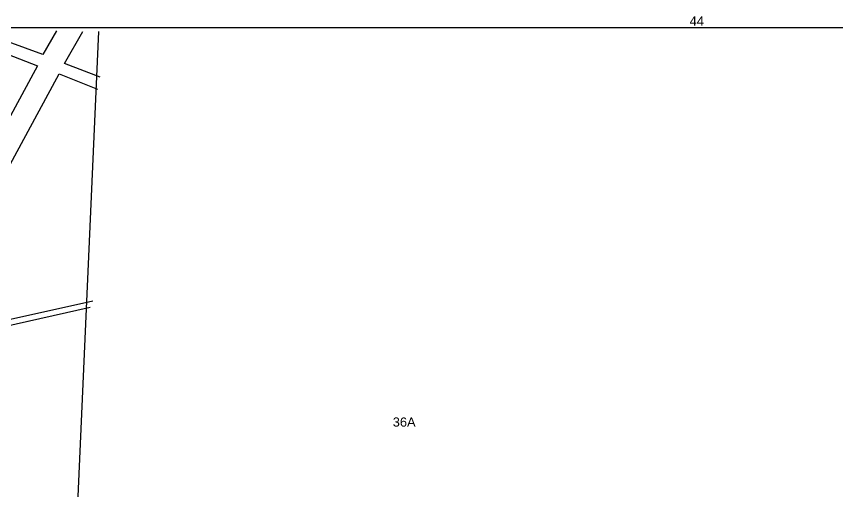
# Model space of a CAD drawing. Header units: millimetres. Extents: x 1421 to 7616, y 908 to 2861.
# Drawn here: x 6541 to 7255, y 2444 to 2857 of the extents above; entities that cross this region are included whole.
import ezdxf

# ---------------------------------------------------------------- set-up
doc = ezdxf.new("R2010")
doc.units = ezdxf.units.MM
doc.layers.add('Άγνωστα', color=7, linetype='Continuous', lineweight=30)
doc.layers.add('Επιγραφές - Σχήματα', color=7, linetype='Continuous')
doc.layers.add('Υπόβαθρο ΔΕΗ', color=7, linetype='Continuous')
doc.styles.get("Standard").update_dxf_attribs({"font": 'ARIAL.TTF', "height": 1.8})

msp = doc.modelspace()

# ---------------------------------------------------------------- linework, layer by layer
at = {"layer": 'Άγνωστα', "lineweight": -3, "ltscale": 0.1}
msp.add_lwpolyline([(7529.06, 1836.26), (5255.84, 1836.26), (5255.84, 2847.77), (7529.06, 2847.77)], close=True, dxfattribs=at)
at = {"layer": 'Υπόβαθρο ΔΕΗ', "lineweight": -3, "ltscale": 0.1}
for points in [[(6479.46, 2845.35), (6559.48, 2814.21), (6461.72, 2633.82, 0.320759), (6411.97, 2614.8), (6390.31, 2813.49), (6410.82, 2846.7)], [(6607.77, 2609.6), (6496.68, 2584.97, 0.245596), (6479.74, 2625.45), (6578.46, 2807.45), (6611.73, 2793.95)], [(6605.4, 2603.88), (6496.8, 2579.54, -0.129837), (6479.33, 2552.54, 7.026442)]]:
    msp.add_lwpolyline(points, format="xyb", dxfattribs=at)
for points in [[(6576.07, 2844.71), (6564.18, 2824.16), (6506.82, 2845.03)], [(6614.02, 2804.38), (6583.01, 2816.42), (6598.92, 2844.2)], [(6612.67, 2844.04), (6593.15, 2407.14), (7543.84, 2393.82)]]:
    msp.add_lwpolyline(points, dxfattribs=at)

# ---------------------------------------------------------------- texts
at = {"layer": 'Επιγραφές - Σχήματα', "lineweight": -3, "ltscale": 0.2, "char_height": 8, "width": 19.6719, "attachment_point": 1}
for s, insert in [('44', (7126.72, 2857.29)), ('36A', (6868.48, 2508.29))]:
    msp.add_mtext(s, dxfattribs=dict(at, insert=insert))

doc.saveas('drawing.dxf')
